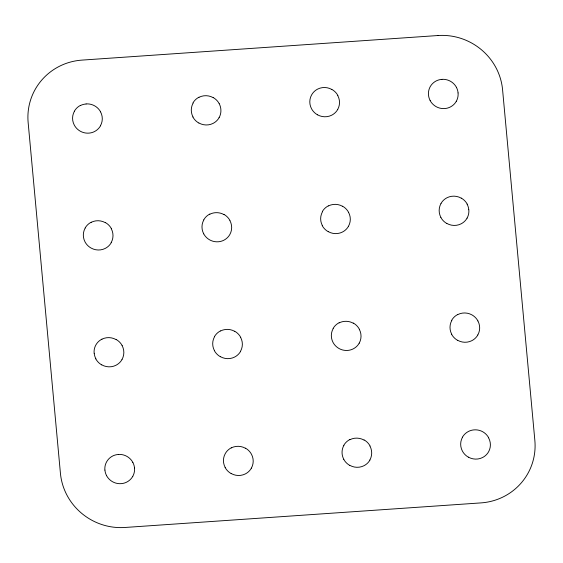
<?xml version="1.0" encoding="UTF-8"?>
<svg xmlns="http://www.w3.org/2000/svg" width="563" height="563" viewBox="0 0 563 563"><rect width="100%" height="100%" fill="white"/><g stroke="black" fill="none" stroke-linecap="round" stroke-linejoin="round"><path stroke-width="0.84" d="M343.803 459.295A14.891 14.504 25.4 0 1 342.114 453.687A14.884 14.497 25.4 0 1 343.894 445.347M349.897 439.696A14.891 14.504 25.4 0 1 364.036 440.076M369.954 446.093A14.891 14.504 25.4 0 1 369.863 459.992M369.982 459.985A15.011 14.617 25.4 0 1 363.951 465.728A14.884 14.497 25.4 0 1 349.813 465.348M349.693 465.355A15.011 14.617 25.4 0 1 343.726 459.302M343.817 445.284A15.011 14.617 25.4 0 1 349.855 439.541M364.106 439.914A15.011 14.617 25.4 0 1 370.067 445.973M468.423 457.156A14.891 14.504 25.4 0 0 482.554 457.536A15.004 14.61 25.4 0 0 488.593 451.793A14.891 14.504 25.4 0 0 488.649 437.944M488.677 437.789A15.004 14.61 25.4 0 0 482.716 431.737A14.891 14.504 25.4 0 0 474.201 429.872A14.891 14.504 25.4 0 0 468.536 431.42A15.004 14.61 25.4 0 0 462.497 437.099M468.374 457.163A15.004 14.61 25.4 0 1 462.413 451.104A14.898 14.511 25.4 0 1 462.505 437.205M134.508 468.071A14.891 14.504 25.4 0 1 132.727 476.411M118.378 454.44A14.891 14.504 25.4 0 1 126.893 456.368A15.004 14.61 25.4 0 1 132.854 462.42M132.812 462.385A14.891 14.504 25.4 0 1 134.501 467.987M132.762 476.361A15.004 14.61 25.4 0 1 126.731 482.104A14.891 14.504 25.4 0 1 121.066 483.652A14.891 14.504 25.4 0 1 112.544 481.731A15.011 14.617 25.4 0 1 106.576 475.672M106.625 475.714A14.891 14.504 25.4 0 1 104.936 470.105M104.887 470.07A14.884 14.497 25.4 0 1 106.674 461.73A15.011 14.617 25.4 0 1 112.713 455.988A14.884 14.497 25.4 0 1 118.329 454.489M251.372 468.12A14.891 14.504 25.4 0 0 251.464 454.228A15.004 14.617 25.4 0 0 245.503 448.176M251.372 468.177A15.004 14.617 25.4 0 1 245.334 473.919A14.884 14.497 25.4 0 1 231.203 473.539M231.083 473.546A15.004 14.617 25.4 0 1 225.123 467.487M225.193 467.487A14.898 14.511 25.4 0 1 225.284 453.581A15.004 14.617 25.4 0 1 231.323 447.796M231.287 447.881A14.898 14.511 25.4 0 1 245.433 448.261M477.931 321.009A14.891 14.504 25.4 0 1 477.832 334.901M477.839 334.95A14.997 14.61 25.4 0 1 471.801 340.692A14.891 14.504 25.4 0 1 457.67 340.312M457.564 340.319A14.997 14.61 25.4 0 1 451.596 334.267M451.688 320.27A14.997 14.61 25.4 0 1 457.719 314.527M477.924 320.952A14.997 14.61 25.4 0 0 471.963 314.9A14.891 14.504 25.4 0 0 457.782 314.576M451.744 334.295A14.891 14.504 25.4 0 1 451.843 320.396M446.909 223.476A14.891 14.504 25.4 0 0 461.048 223.856A15.004 14.61 25.4 0 0 467.086 218.113M468.824 209.816A14.891 14.504 25.4 0 1 467.051 218.155M461.167 198.113A14.891 14.504 25.4 0 0 447.029 197.733A15.004 14.61 25.4 0 0 440.998 203.475M467.086 204.13A14.891 14.504 25.4 0 1 468.768 209.732M446.797 223.483A15.004 14.61 25.4 0 1 440.836 217.424M440.899 217.424A14.898 14.511 25.4 0 1 440.998 203.517M461.28 198.106A15.004 14.61 25.4 0 1 467.241 204.165M353.374 323.268A14.891 14.504 25.4 0 0 344.852 321.346A14.898 14.511 25.4 0 0 339.186 322.88M359.293 329.285A14.891 14.504 25.4 0 1 359.194 343.184M359.229 343.141A15.004 14.61 25.4 0 1 353.191 348.884A14.891 14.504 25.4 0 1 347.533 350.432A14.898 14.511 25.4 0 1 339.01 348.511A15.004 14.61 25.4 0 1 333.05 342.452A14.898 14.511 25.4 0 1 333.183 328.581M353.353 323.078A15.004 14.61 25.4 0 1 359.314 329.13M333.134 328.44A15.004 14.61 25.4 0 1 339.172 322.705M348.567 212.357A14.891 14.504 25.4 0 1 348.476 226.249M348.476 226.298A15.011 14.617 25.4 0 1 342.438 232.04A14.884 14.497 25.4 0 1 328.306 231.667M328.187 231.674A15.011 14.617 25.4 0 1 322.219 225.615M322.31 211.604A15.011 14.617 25.4 0 1 328.349 205.861M342.6 206.234A15.011 14.617 25.4 0 1 348.56 212.286M322.395 225.65A14.884 14.497 25.4 0 1 322.486 211.758M328.426 205.924A14.898 14.511 25.4 0 1 342.564 206.304M220.562 330.96A14.891 14.504 25.4 0 1 234.708 331.34M240.619 337.357A14.891 14.504 25.4 0 1 240.528 351.256M240.619 351.333A15.004 14.617 25.4 0 1 234.581 357.076A14.884 14.497 25.4 0 1 220.45 356.703M220.33 356.71A15.004 14.617 25.4 0 1 214.369 350.65M214.454 336.646A15.004 14.617 25.4 0 1 220.492 330.903M234.743 331.269A15.004 14.617 25.4 0 1 240.704 337.328M214.44 350.643A14.898 14.511 25.4 0 1 214.531 336.744M224.004 214.616A14.891 14.504 25.4 0 0 215.488 212.701A14.898 14.511 25.4 0 0 209.823 214.236M229.929 220.64A14.891 14.504 25.4 0 1 229.831 234.532A14.997 14.61 25.4 0 1 223.828 240.232A14.891 14.504 25.4 0 1 218.162 241.78A14.898 14.511 25.4 0 1 209.647 239.859A14.997 14.61 25.4 0 1 203.686 233.807M223.99 214.433A14.997 14.61 25.4 0 1 229.95 220.492M203.722 233.842A14.898 14.511 25.4 0 1 203.82 219.936M203.771 219.802A14.997 14.61 25.4 0 1 209.809 214.06M122.101 345.576A14.891 14.504 25.4 0 1 122.002 359.476M122.009 359.525A15.004 14.61 25.4 0 1 115.971 365.267A14.891 14.504 25.4 0 1 101.84 364.887M101.727 364.894A15.004 14.61 25.4 0 1 95.766 358.842M95.921 358.87A14.891 14.504 25.4 0 1 94.232 353.261M94.134 353.233A14.891 14.504 25.4 0 1 95.914 344.887A15.004 14.61 25.4 0 1 101.952 339.151M101.917 339.193A14.891 14.504 25.4 0 1 116.048 339.573M116.196 339.524A15.004 14.61 25.4 0 1 122.164 345.576M91.199 222.308A14.898 14.511 25.4 0 1 105.344 222.688M111.263 228.705A14.898 14.511 25.4 0 1 111.164 242.604M111.256 242.681A15.011 14.617 25.4 0 1 105.218 248.424A14.884 14.497 25.4 0 1 91.086 248.051A15.011 14.617 25.4 0 1 85.069 241.991A14.891 14.504 25.4 0 1 85.168 228.092M85.161 227.98A15.011 14.617 25.4 0 1 91.199 222.237M105.45 222.61A15.011 14.617 25.4 0 1 111.411 228.662M458.071 92.979A14.891 14.504 25.4 0 1 456.29 101.312M441.941 79.348A14.891 14.504 25.4 0 1 450.463 81.269A15.004 14.61 25.4 0 1 456.424 87.328M456.375 87.286A14.891 14.504 25.4 0 1 458.064 92.888M456.333 101.27A15.004 14.61 25.4 0 1 450.294 107.012A14.891 14.504 25.4 0 1 444.629 108.56A14.891 14.504 25.4 0 1 436.107 106.639A15.004 14.61 25.4 0 1 430.146 100.58M430.195 100.622A14.891 14.504 25.4 0 1 428.506 95.02A14.891 14.504 25.4 0 1 430.238 86.639A15.004 14.61 25.4 0 1 436.276 80.896A14.891 14.504 25.4 0 1 441.906 79.39M317.553 114.824A14.884 14.497 25.4 0 0 331.684 115.204A15.011 14.617 25.4 0 0 337.723 109.461M337.779 95.611A14.884 14.497 25.4 0 1 337.68 109.503M317.504 114.824A15.011 14.617 25.4 0 1 311.543 108.772A14.891 14.504 25.4 0 1 311.635 94.866A15.011 14.617 25.4 0 1 317.673 89.088A14.898 14.511 25.4 0 1 331.811 89.461M331.924 89.454A15.011 14.617 25.4 0 1 337.884 95.513M198.943 123.016A14.884 14.497 25.4 0 0 213.074 123.396A15.004 14.617 25.4 0 0 219.113 117.653M193.025 116.998A14.884 14.497 25.4 0 1 193.123 103.106M219.077 117.695A14.884 14.497 25.4 0 0 220.851 109.356A14.891 14.504 25.4 0 0 219.204 103.705M198.823 123.023A15.004 14.617 25.4 0 1 192.863 116.963M192.947 102.959A15.004 14.617 25.4 0 1 198.985 97.216M213.236 97.589A15.004 14.617 25.4 0 1 219.197 103.641M199.056 97.272A14.891 14.504 25.4 0 1 213.194 97.652M86.111 103.916A14.891 14.504 25.4 0 1 94.633 105.837A15.004 14.61 25.4 0 1 100.587 111.84M100.552 111.861A14.891 14.504 25.4 0 1 100.453 125.753M100.503 125.838A15.004 14.61 25.4 0 1 94.464 131.58A14.891 14.504 25.4 0 1 88.799 133.128A14.891 14.504 25.4 0 1 80.284 131.207A15.011 14.617 25.4 0 1 74.316 125.148A14.891 14.504 25.4 0 1 74.415 111.249M74.407 111.136A15.011 14.617 25.4 0 1 80.446 105.394M80.418 105.548A14.891 14.504 25.4 0 1 86.083 104.007M437.908 35.532L82.078 60.1A59.572 58.017 25.4 0 0 49.84 72.367A60.009 58.446 25.4 0 0 30.719 99.56A59.572 58.017 25.4 0 0 28.15 122.614L60.41 473.145A59.565 58.017 25.4 0 0 73.542 505.11A60.009 58.446 25.4 0 0 101.586 524.47A59.572 58.024 25.4 0 0 125.092 527.468L480.922 502.9A59.572 58.024 25.4 0 0 513.167 490.633A60.002 58.439 25.4 0 0 532.281 463.44A59.572 58.017 25.4 0 0 534.85 440.386L502.59 89.855A59.572 58.024 25.4 0 0 489.458 57.89A60.002 58.446 25.4 0 0 461.414 38.53A59.572 58.024 25.4 0 0 437.908 35.532"/></g></svg>
